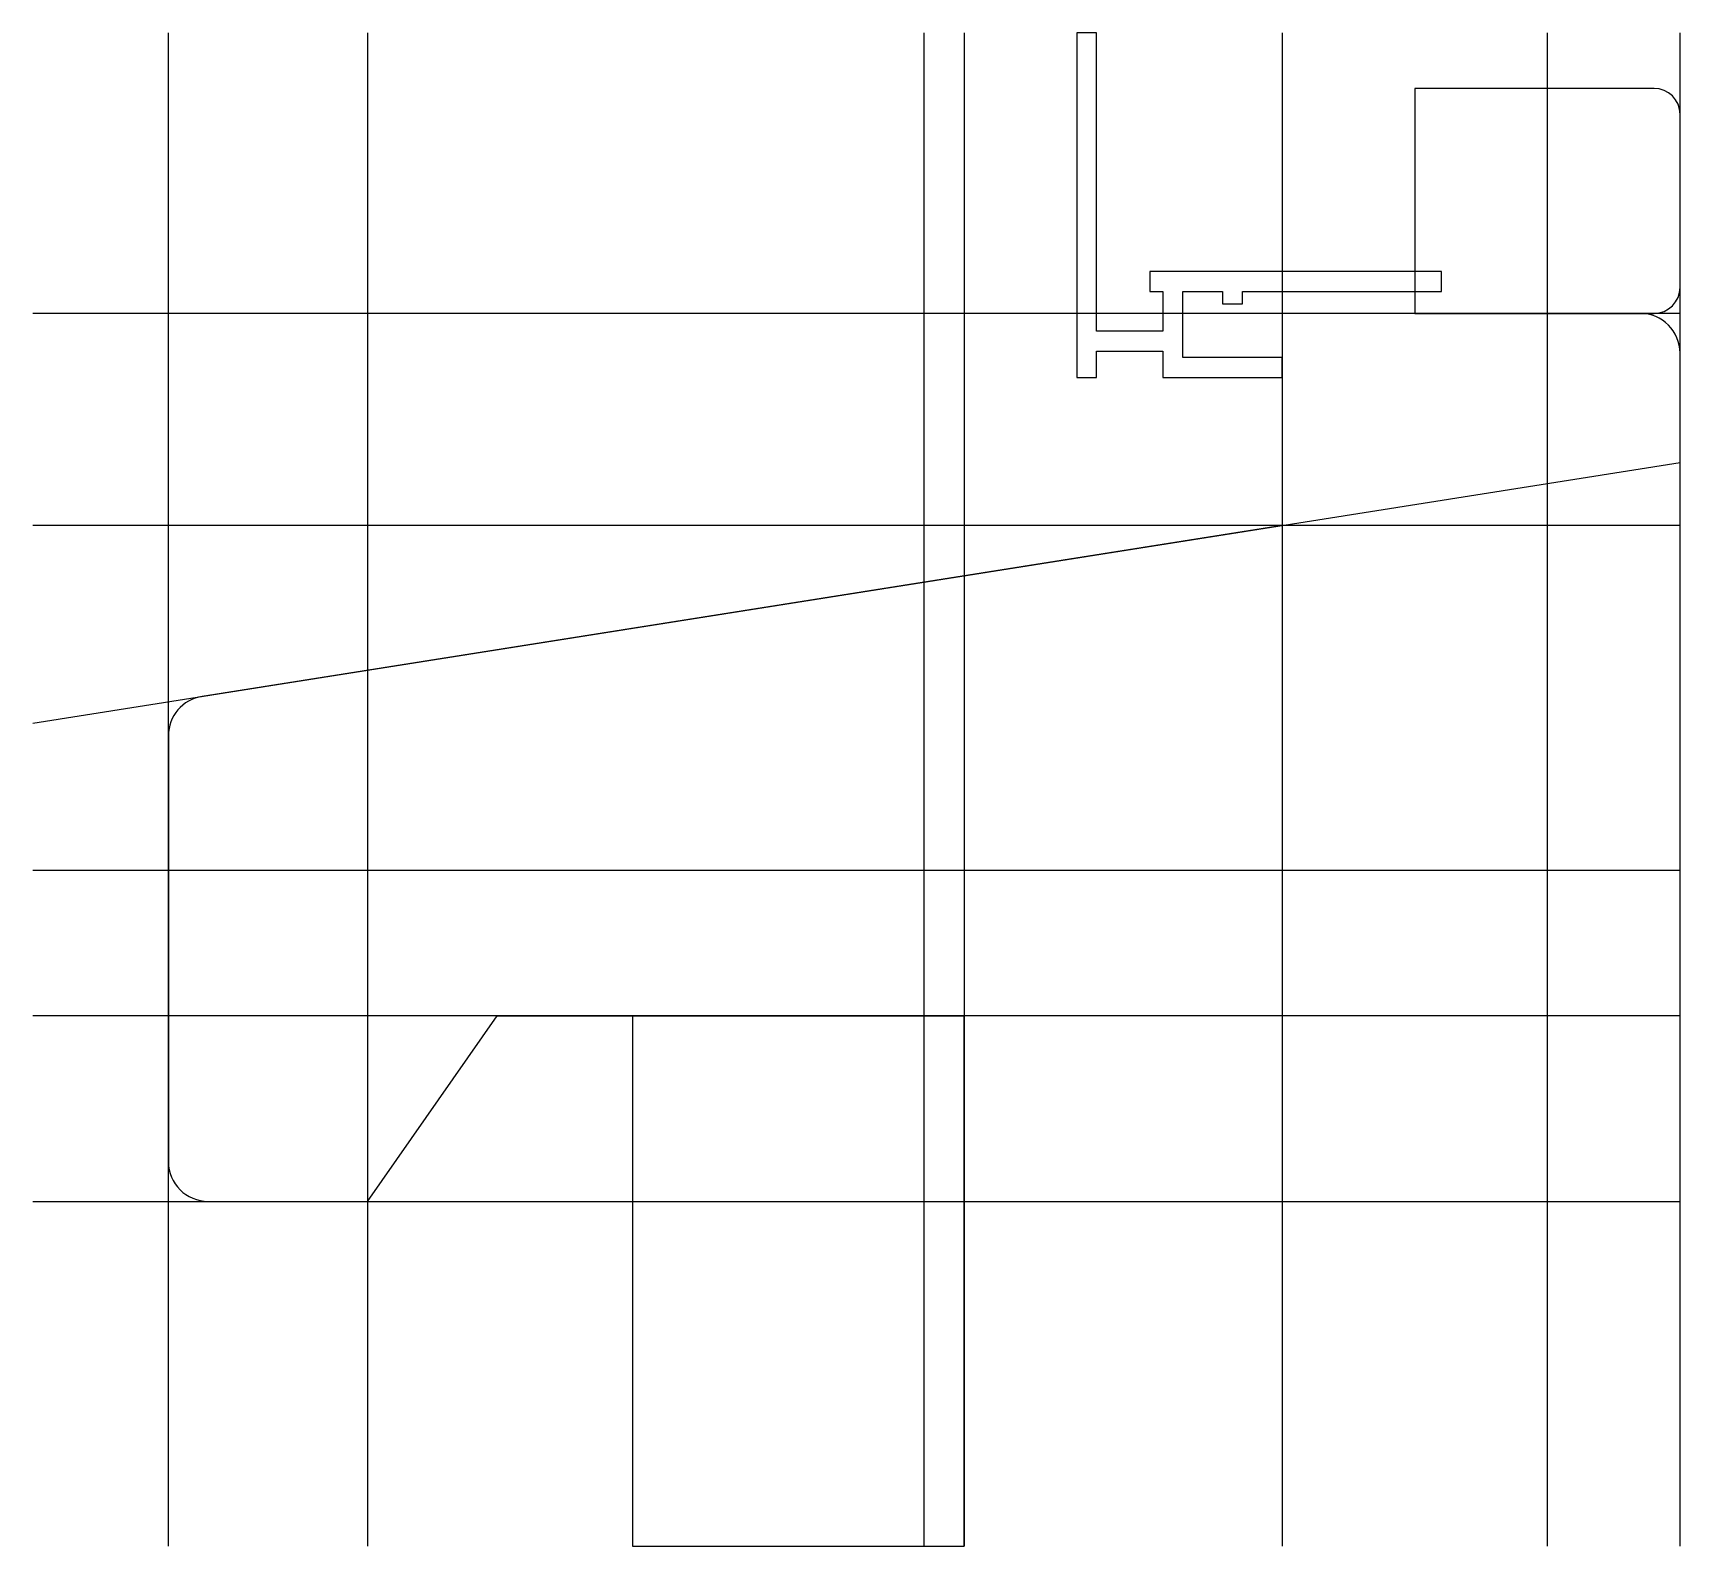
# Model space of a CAD drawing. Extents: x -10 to 114, y -26 to 88.
import ezdxf

# ---------------------------------------------------------------- set-up
doc = ezdxf.new("R2010")
doc.units = 0
doc.layers.get('0').update_dxf_attribs({"linetype": 'CONTINUOUS'})

msp = doc.modelspace()

# ---------------------------------------------------------------- linework, layer by layer
at = {"linetype": 'CONTINUOUS'}
for p, q in [((0, -26), (0, 88.16)), ((15, 88.16), (15, -26)), ((57, -26), (57, 88.16)), ((60, 88.16), (60, -26)), ((70, 88.16), (68.5, 88.16)), ((68.5, 88.16), (68.5, 62.16)), ((70, 65.66), (70, 88.16)), ((84, 88.16), (84, -26)), ((104, -26), (104, 88.16)), ((114, -26), (114, 88.16)), ((112.04, 83.98), (94, 83.98)), ((94, 83.98), (94, 67)), ((114, 68.96), (114, 82.02)), ((96, 70.16), (74, 70.16)), ((74, 70.16), (74, 68.66)), ((96, 68.66), (96, 70.16)), ((74, 68.66), (75, 68.66)), ((75, 68.66), (75, 65.66)), ((76.5, 63.66), (76.5, 68.66)), ((76.5, 68.66), (79.5, 68.66)), ((79.5, 68.66), (79.5, 67.71)), ((81, 67.71), (81, 68.66)), ((81, 68.66), (96, 68.66)), ((79.5, 67.71), (81, 67.71)), ((114, 67), (-10.22, 67)), ((111, 67), (84, 67)), ((84, 67), (84, 51)), ((94, 67), (112.04, 67)), ((75, 65.66), (70, 65.66)), ((70, 62.16), (70, 64.16)), ((70, 64.16), (75, 64.16)), ((75, 64.16), (75, 62.16)), ((84, 63.66), (76.5, 63.66)), ((84, 62.16), (84, 63.66)), ((114, 25), (114, 64)), ((68.5, 62.16), (70, 62.16)), ((75, 62.16), (84, 62.16)), ((-10.22, 36.08), (114, 55.75)), ((114, 51), (-10.22, 51)), ((84, 51), (2.53, 38.1)), ((0, 35.13), (0, 3)), ((-10.22, 25), (114, 25)), ((104, 0), (104, 25)), ((104, 25), (114, 25)), ((114, 14), (-10.22, 14)), ((15, 0), (24.8, 14)), ((24.8, 14), (60, 14)), ((60, 14), (35, 14)), ((35, 14), (35, -26)), ((60, 14), (60, 0)), ((60, -26), (60, 14)), ((-10.22, 0), (114, 0)), ((3, 0), (15, 0)), ((60, 0), (104, 0)), ((35, -26), (60, -26))]:
    msp.add_line(p, q, dxfattribs=at)
for centre, radius, start, end in [((112.04, 82.02), 1.96, 360, 90), ((112.04, 68.96), 1.96, 270, 0), ((111, 64), 3, 0, 90), ((3, 35.14), 3, 99.0133, 180.1345), ((3, 3), 3, 180, 270)]:
    msp.add_arc(centre, radius, start, end, dxfattribs=at)

doc.saveas('drawing.dxf')
